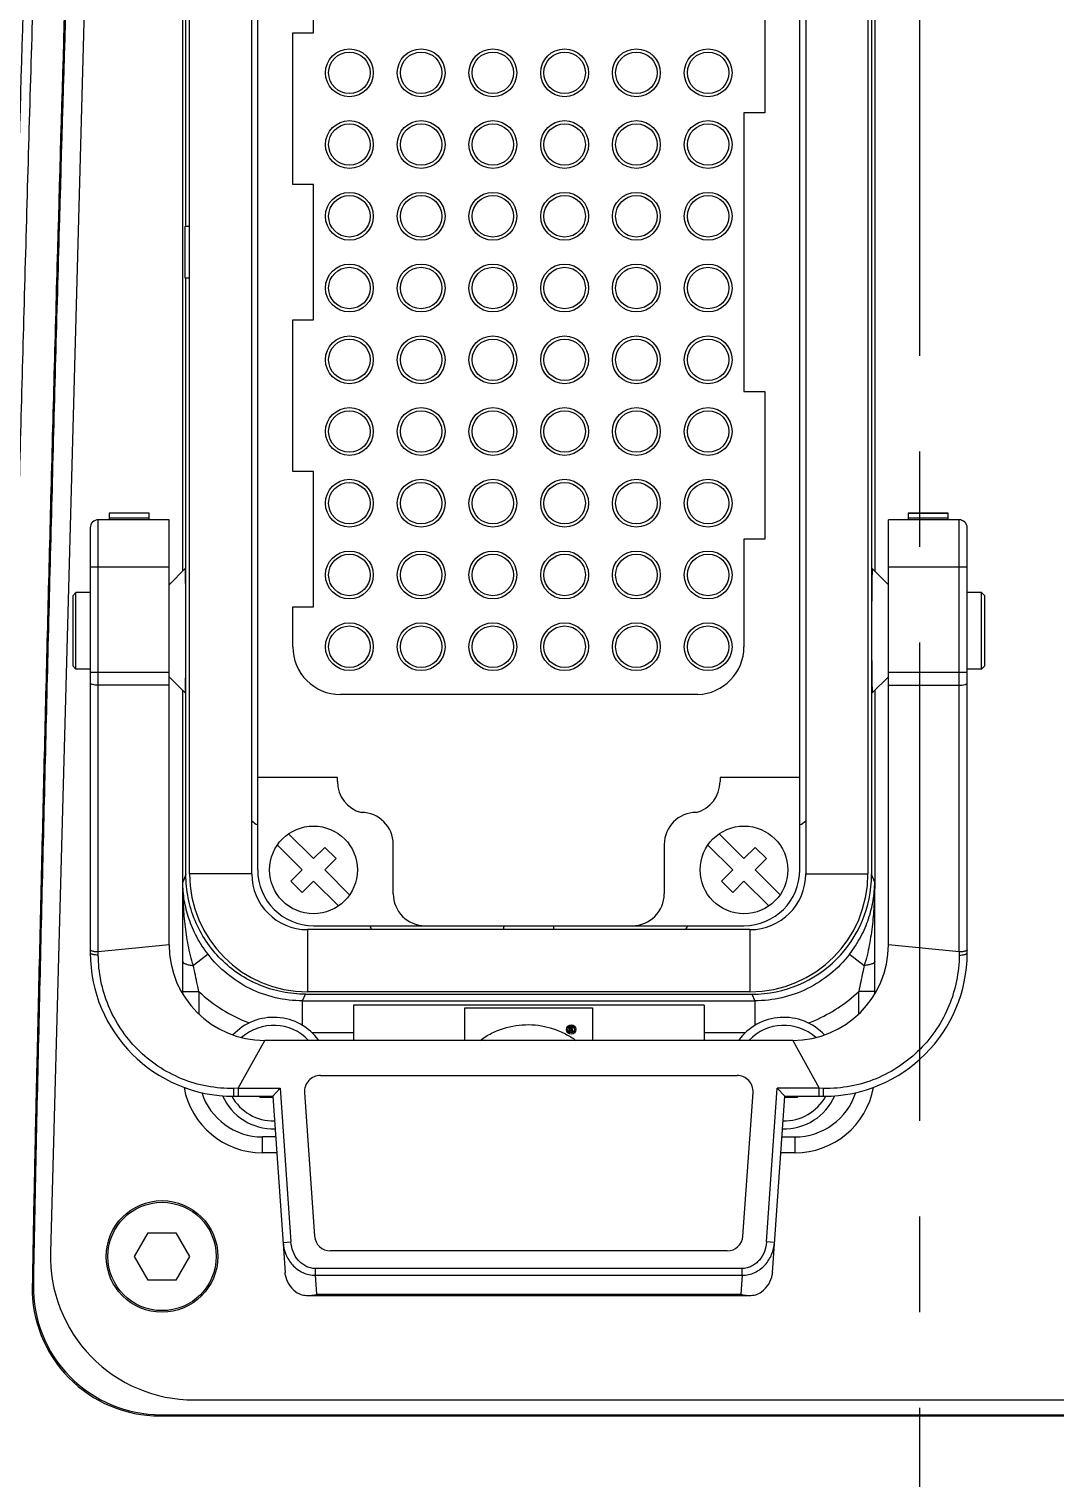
# Model space of a CAD drawing. Header units: millimetres. Extents: x 4086 to 8300, y 123 to 1549.
# Drawn here: x 6729.24 to 6745.33, y 649.29 to 672.01 of the extents above; entities that cross this region are included whole.
import ezdxf

# ---------------------------------------------------------------- set-up
doc = ezdxf.new("R2010")
doc.units = ezdxf.units.MM
doc.linetypes.add('CENTER', pattern=[0.6, 0.375, -0.075, 0.075, -0.075])
doc.layers.add('中心线', color=7, linetype='Continuous')
doc.layers.add('外形图', color=7, linetype='Continuous')

msp = doc.modelspace()

# ---------------------------------------------------------------- linework, layer by layer
at = {"layer": '中心线', "linetype": 'CENTER', "ltscale": 20}
msp.add_line((6743.2055, 854.3892), (6743.2055, 639.919), dxfattribs=at)
at = {"layer": '外形图'}
for p, q in [((6731.7055, 668.9191), (6731.7055, 678.2752)), ((6731.7618, 658.7628), (6731.7618, 678.2628)), ((6732.7368, 658.7628), (6732.7368, 678.2628)), ((6732.8305, 658.8253), (6732.8305, 678.2003)), ((6741.3305, 658.8253), (6741.3305, 678.2003)), ((6741.4243, 678.2628), (6741.4243, 658.7628)), ((6742.3993, 678.2628), (6742.3993, 658.7628)), ((6742.4555, 678.2752), (6742.4555, 658.7504)), ((6733.7055, 671.9503), (6733.7055, 674.0753)), ((6730.1519, 673.8503), (6729.5814, 652.8238)), ((6731.6555, 663.512), (6731.6555, 673.5136)), ((6742.5055, 673.5136), (6742.5055, 663.512)), ((6740.7805, 673.0128), (6740.7805, 670.7003)), ((6733.3805, 671.9503), (6733.7055, 671.9503)), ((6733.3805, 669.5753), (6733.3805, 671.9503)), ((6740.7805, 670.7003), (6740.4555, 670.7003)), ((6740.4555, 670.7003), (6740.4555, 666.3253)), ((6733.7055, 669.5753), (6733.3805, 669.5753)), ((6733.7055, 667.4503), (6733.7055, 669.5753)), ((6731.692, 668.9191), (6731.7618, 668.9191)), ((6731.692, 668.1066), (6731.692, 668.9191)), ((6731.7618, 668.1066), (6731.692, 668.1066)), ((6731.7055, 658.7504), (6731.7055, 668.1066)), ((6733.3805, 667.4503), (6733.7055, 667.4503)), ((6733.3805, 665.0753), (6733.3805, 667.4503)), ((6740.4555, 666.3253), (6740.7805, 666.3253)), ((6740.7805, 666.3253), (6740.7805, 664.0128)), ((6733.7055, 665.0753), (6733.3805, 665.0753)), ((6733.7055, 662.9503), (6733.7055, 665.0753)), ((6731.4413, 664.3163), (6730.3305, 664.3163)), ((6730.3305, 661.7199), (6730.3305, 664.3163)), ((6731.1288, 664.4193), (6730.5038, 664.4193)), ((6730.5038, 664.4193), (6730.5038, 664.3163)), ((6731.1288, 664.4182), (6730.5038, 664.4182)), ((6731.1288, 664.3391), (6730.5038, 664.3391)), ((6731.1288, 664.3163), (6731.1288, 664.4193)), ((6731.4413, 657.6503), (6731.4413, 664.3163)), ((6743.8305, 664.3163), (6742.7198, 664.3163)), ((6742.7198, 657.6503), (6742.7198, 664.3163)), ((6743.6566, 664.4193), (6743.0316, 664.4193)), ((6743.0316, 664.4193), (6743.0316, 664.3163)), ((6743.0316, 664.4182), (6743.6566, 664.4182)), ((6743.6566, 664.3391), (6743.0316, 664.3391)), ((6743.6566, 664.3163), (6743.6566, 664.4193)), ((6743.8305, 657.538), (6743.8305, 664.3163)), ((6730.2055, 664.1913), (6730.2055, 657.5253)), ((6743.9555, 657.5253), (6743.9555, 664.1913)), ((6740.7805, 664.0128), (6740.4555, 664.0128)), ((6740.4555, 664.0128), (6740.4555, 662.3253)), ((6730.2055, 663.5753), (6731.4413, 663.5753)), ((6742.7198, 663.5753), (6743.9555, 663.5753)), ((6731.4413, 663.2978), (6731.6939, 663.5503)), ((6742.7198, 663.2978), (6742.4672, 663.5503)), ((6729.9305, 663.1253), (6729.9805, 663.1753)), ((6729.9305, 663.1253), (6729.9305, 662.0253)), ((6730.2055, 663.1753), (6729.9805, 663.1753)), ((6729.9805, 661.9753), (6729.9805, 663.1753)), ((6744.1805, 663.1753), (6743.9555, 663.1753)), ((6744.2305, 663.1253), (6744.1805, 663.1753)), ((6744.1805, 661.9753), (6744.1805, 663.1753)), ((6744.2305, 662.0253), (6744.2305, 663.1253)), ((6733.3805, 662.9503), (6733.7055, 662.9503)), ((6733.3805, 662.3253), (6733.3805, 662.9503)), ((6729.9305, 662.0253), (6729.9805, 661.9753)), ((6730.2055, 661.9753), (6729.9805, 661.9753)), ((6744.1805, 661.9753), (6743.9555, 661.9753)), ((6744.2305, 662.0253), (6744.1805, 661.9753)), ((6730.2055, 661.9266), (6731.4413, 661.9266)), ((6731.4413, 661.8528), (6731.6939, 661.6003)), ((6742.7198, 661.8528), (6742.4672, 661.6003)), ((6742.7198, 661.9266), (6743.9555, 661.9266)), ((6731.4413, 661.7199), (6730.3306, 661.7199)), ((6730.3306, 657.538), (6730.3306, 661.7199)), ((6731.6555, 658.6342), (6731.6555, 661.6386)), ((6739.7305, 661.5757), (6734.1305, 661.5753)), ((6742.5055, 661.6386), (6742.5055, 658.6342)), ((6742.7198, 661.7199), (6743.8305, 661.7199)), ((6734.0805, 660.2753), (6732.8305, 660.2753)), ((6734.0805, 660.2099), (6734.0805, 660.2753)), ((6741.3305, 660.2753), (6740.0805, 660.2753)), ((6740.0805, 660.2753), (6740.0805, 660.2094)), ((6733.3159, 659.3917), (6733.7055, 659.0021)), ((6740.0659, 659.3917), (6740.4555, 659.0021)), ((6733.5288, 658.8253), (6733.1391, 659.2149)), ((6733.7055, 659.0021), (6733.8823, 659.1789)), ((6733.8823, 659.1789), (6734.0591, 659.0021)), ((6734.9555, 658.4503), (6734.9555, 659.2262)), ((6739.2055, 659.2253), (6739.2055, 658.4503)), ((6740.2788, 658.8253), (6739.8891, 659.2149)), ((6740.4555, 659.0021), (6740.6323, 659.1789)), ((6740.6323, 659.1789), (6740.8091, 659.0021)), ((6733.352, 658.6485), (6733.5288, 658.8253)), ((6734.0591, 659.0021), (6733.8823, 658.8253)), ((6733.8823, 658.8253), (6734.272, 658.4357)), ((6740.102, 658.6485), (6740.2788, 658.8253)), ((6740.8091, 659.0021), (6740.6323, 658.8253)), ((6740.6323, 658.8253), (6741.022, 658.4357)), ((6731.7055, 658.7504), (6731.6555, 658.6338)), ((6731.6555, 658.6338), (6731.6555, 658.6342)), ((6731.6555, 656.878), (6731.6555, 658.6338)), ((6732.7368, 658.7628), (6731.7618, 658.7628)), ((6733.5288, 658.4717), (6733.352, 658.6485)), ((6733.7055, 658.6485), (6733.5288, 658.4717)), ((6734.0952, 658.2589), (6733.7055, 658.6485)), ((6740.2788, 658.4717), (6740.102, 658.6485)), ((6740.4555, 658.6485), (6740.2788, 658.4717)), ((6740.8452, 658.2589), (6740.4555, 658.6485)), ((6741.4243, 658.7628), (6742.3993, 658.7628)), ((6742.5055, 658.6334), (6742.4555, 658.7504)), ((6742.5055, 658.6342), (6742.5055, 658.6334)), ((6742.5055, 658.6342), (6742.5055, 658.6334)), ((6742.5055, 656.878), (6742.5055, 658.6334)), ((6740.5493, 657.8878), (6733.6118, 657.8878)), ((6733.6118, 657.8878), (6733.6118, 656.9128)), ((6733.7055, 657.9503), (6740.4555, 657.9503)), ((6740.5493, 657.8878), (6740.5493, 656.9128)), ((6731.4413, 657.6503), (6730.3306, 657.538)), ((6730.331, 657.4894), (6730.3306, 657.538)), ((6732.0514, 657.5016), (6731.8222, 657.3249)), ((6742.1097, 657.5016), (6742.3389, 657.3248)), ((6743.8305, 657.538), (6742.7198, 657.6503)), ((6743.8305, 657.538), (6743.8301, 657.4894)), ((6731.6555, 656.92), (6731.9055, 656.92)), ((6731.9056, 656.92), (6731.9055, 656.5655)), ((6733.5356, 656.7719), (6733.5801, 656.8753)), ((6733.5356, 656.7719), (6740.6255, 656.7719)), ((6733.5356, 656.3852), (6733.5356, 656.7719)), ((6733.5801, 656.8753), (6740.581, 656.8753)), ((6740.5493, 656.9128), (6733.6118, 656.9128)), ((6740.581, 656.8753), (6740.6255, 656.7719)), ((6740.6255, 656.7719), (6740.6255, 656.3852)), ((6742.5055, 656.92), (6742.2555, 656.92)), ((6742.2555, 656.5655), (6742.2555, 656.92)), ((6739.8305, 656.705), (6734.3305, 656.705)), ((6734.3305, 656.705), (6734.3305, 656.1503)), ((6736.0805, 656.6628), (6738.0805, 656.6628)), ((6736.0805, 656.1503), (6736.0805, 656.6628)), ((6738.0805, 656.6628), (6738.0805, 656.1503)), ((6739.8305, 656.705), (6739.8305, 656.1503)), ((6737.7196, 656.3571), (6737.7504, 656.3571)), ((6737.7196, 656.29), (6737.7196, 656.3571)), ((6737.7359, 656.29), (6737.7196, 656.29)), ((6737.7359, 656.3449), (6737.7446, 656.3449)), ((6737.7359, 656.3282), (6737.7359, 656.3449)), ((6737.7446, 656.3282), (6737.7359, 656.3282)), ((6737.7577, 656.29), (6737.7359, 656.3152)), ((6737.7359, 656.3152), (6737.7359, 656.29)), ((6737.7546, 656.3163), (6737.7757, 656.29)), ((6737.7757, 656.29), (6737.7577, 656.29)), ((6732.5248, 655.4001), (6732.9413, 656.1503)), ((6741.2198, 656.1503), (6732.9413, 656.1503)), ((6734.3305, 656.272), (6733.6834, 656.272)), ((6740.4777, 656.272), (6739.8305, 656.272)), ((6741.2198, 656.1503), (6741.6363, 655.3999)), ((6732.5248, 655.3999), (6732.4574, 655.3981)), ((6732.5248, 655.4001), (6733.1835, 655.4003)), ((6733.1835, 655.4003), (6733.067, 655.2753)), ((6733.1835, 655.4003), (6733.3521, 652.99)), ((6733.8136, 655.6003), (6740.3475, 655.6003)), ((6740.809, 652.99), (6740.9778, 655.4033)), ((6740.9775, 655.4003), (6741.0941, 655.2753)), ((6741.5604, 655.4001), (6740.9778, 655.4033)), ((6741.7037, 655.3981), (6741.6363, 655.3999)), ((6732.4555, 655.2753), (6733.067, 655.2753)), ((6732.8568, 655.2753), (6732.864, 655.2628)), ((6732.864, 655.2628), (6733.0679, 655.2628)), ((6733.067, 655.2753), (6733.2602, 652.5126)), ((6733.5642, 655.3329), (6733.7215, 653.0829)), ((6740.4396, 653.0829), (6740.5969, 655.3329)), ((6740.9009, 652.5126), (6741.0941, 655.2753)), ((6741.0932, 655.2628), (6741.2971, 655.2628)), ((6741.0941, 655.2753), (6741.7055, 655.2753)), ((6741.2971, 655.2628), (6741.3043, 655.2753)), ((6733.1116, 654.6378), (6732.9055, 654.6378)), ((6732.9055, 654.3887), (6732.9055, 654.6378)), ((6741.0495, 654.6378), (6741.2555, 654.6378)), ((6741.2555, 654.3878), (6741.2555, 654.6378)), ((6732.9057, 654.3878), (6732.9055, 654.3887)), ((6733.129, 654.3878), (6732.9063, 654.3878)), ((6741.2555, 654.3878), (6741.0321, 654.3878)), ((6730.9005, 652.7628), (6731.1155, 653.1352)), ((6731.1155, 653.1352), (6731.5455, 653.1352)), ((6731.5455, 653.1352), (6731.7605, 652.7628)), ((6733.2274, 652.9813), (6733.3521, 652.99)), ((6740.9337, 652.9813), (6740.809, 652.99)), ((6731.1155, 652.3904), (6730.9005, 652.7628)), ((6731.7605, 652.7628), (6731.5455, 652.3904)), ((6740.1902, 652.8503), (6733.9709, 652.8503)), ((6740.4262, 652.574), (6733.7349, 652.574)), ((6733.7349, 652.468), (6733.7349, 652.574)), ((6733.7349, 652.468), (6740.4262, 652.468)), ((6733.7557, 652.1693), (6733.7349, 652.468)), ((6740.4262, 652.468), (6740.4053, 652.1693)), ((6740.4262, 652.468), (6740.4262, 652.574)), ((6729.3129, 652.3162), (6729.2951, 652.2988)), ((6731.5455, 652.3904), (6731.1155, 652.3904)), ((6733.6216, 652.1503), (6740.5395, 652.1503)), ((6733.7557, 652.1693), (6740.4053, 652.1693)), ((6731.8305, 650.5128), (6754.5805, 650.5128)), ((6731.3122, 650.2803), (6731.2945, 650.2628)), ((6731.2945, 650.2628), (6754.6075, 650.2628)), ((6731.3122, 650.2803), (6754.5897, 650.2803))]:
    msp.add_line(p, q, dxfattribs=at)
for centre, radius in [((6734.268, 671.3253), 0.375), ((6734.268, 671.3253), 0.325), ((6735.393, 671.3253), 0.375), ((6735.393, 671.3253), 0.325), ((6736.518, 671.3253), 0.375), ((6736.518, 671.3253), 0.325), ((6737.643, 671.3253), 0.375), ((6737.643, 671.3253), 0.325), ((6738.768, 671.3253), 0.375), ((6738.768, 671.3253), 0.325), ((6739.893, 671.3253), 0.375), ((6739.893, 671.3253), 0.325), ((6734.268, 670.2003), 0.375), ((6734.268, 670.2003), 0.325), ((6735.393, 670.2003), 0.375), ((6735.393, 670.2003), 0.325), ((6736.518, 670.2003), 0.375), ((6736.518, 670.2003), 0.325), ((6737.643, 670.2003), 0.375), ((6737.643, 670.2003), 0.325), ((6738.768, 670.2003), 0.375), ((6738.768, 670.2003), 0.325), ((6739.893, 670.2003), 0.375), ((6739.893, 670.2003), 0.325), ((6734.268, 669.0753), 0.375), ((6734.268, 669.0753), 0.325), ((6735.393, 669.0753), 0.375), ((6735.393, 669.0753), 0.325), ((6736.518, 669.0753), 0.375), ((6736.518, 669.0753), 0.325), ((6737.643, 669.0753), 0.375), ((6737.643, 669.0753), 0.325), ((6738.768, 669.0753), 0.375), ((6738.768, 669.0753), 0.325), ((6739.893, 669.0753), 0.375), ((6739.893, 669.0753), 0.325), ((6734.268, 667.9503), 0.375), ((6734.268, 667.9503), 0.325), ((6735.393, 667.9503), 0.375), ((6735.393, 667.9503), 0.325), ((6736.518, 667.9503), 0.375), ((6736.518, 667.9503), 0.325), ((6737.643, 667.9503), 0.375), ((6737.643, 667.9503), 0.325), ((6738.768, 667.9503), 0.375), ((6738.768, 667.9503), 0.325), ((6739.893, 667.9503), 0.375), ((6739.893, 667.9503), 0.325), ((6734.268, 666.8253), 0.375), ((6735.393, 666.8253), 0.375), ((6736.518, 666.8253), 0.375), ((6737.643, 666.8253), 0.375), ((6738.768, 666.8253), 0.375), ((6739.893, 666.8253), 0.375), ((6734.268, 666.8253), 0.325), ((6735.393, 666.8253), 0.325), ((6736.518, 666.8253), 0.325), ((6737.643, 666.8253), 0.325), ((6738.768, 666.8253), 0.325), ((6739.893, 666.8253), 0.325), ((6734.268, 665.7003), 0.375), ((6735.393, 665.7003), 0.375), ((6736.518, 665.7003), 0.375), ((6737.643, 665.7003), 0.375), ((6738.768, 665.7003), 0.375), ((6739.893, 665.7003), 0.375), ((6734.268, 665.7003), 0.325), ((6735.393, 665.7003), 0.325), ((6736.518, 665.7003), 0.325), ((6737.643, 665.7003), 0.325), ((6738.768, 665.7003), 0.325), ((6739.893, 665.7003), 0.325), ((6734.268, 664.5753), 0.375), ((6735.393, 664.5753), 0.375), ((6736.518, 664.5753), 0.375), ((6737.643, 664.5753), 0.375), ((6738.768, 664.5753), 0.375), ((6739.893, 664.5753), 0.375), ((6734.268, 664.5753), 0.325), ((6735.393, 664.5753), 0.325), ((6736.518, 664.5753), 0.325), ((6737.643, 664.5753), 0.325), ((6738.768, 664.5753), 0.325), ((6739.893, 664.5753), 0.325), ((6734.268, 663.4503), 0.375), ((6735.393, 663.4503), 0.375), ((6736.518, 663.4503), 0.375), ((6737.643, 663.4503), 0.375), ((6738.768, 663.4503), 0.375), ((6739.893, 663.4503), 0.375), ((6734.268, 663.4503), 0.325), ((6735.393, 663.4503), 0.325), ((6736.518, 663.4503), 0.325), ((6737.643, 663.4503), 0.325), ((6738.768, 663.4503), 0.325), ((6739.893, 663.4503), 0.325), ((6734.268, 662.3253), 0.375), ((6735.393, 662.3253), 0.375), ((6736.518, 662.3253), 0.375), ((6737.643, 662.3253), 0.375), ((6738.768, 662.3253), 0.375), ((6739.893, 662.3253), 0.375), ((6734.268, 662.3253), 0.325), ((6735.393, 662.3253), 0.325), ((6736.518, 662.3253), 0.325), ((6737.643, 662.3253), 0.325), ((6738.768, 662.3253), 0.325), ((6739.893, 662.3253), 0.325), ((6733.7055, 658.8253), 0.6875), ((6740.4555, 658.8253), 0.6875), ((6737.7461, 656.3228), 0.0736), ((6737.7459, 656.3236), 0.0525), ((6731.3305, 652.7628), 0.875), ((6731.3305, 652.7628), 0.85)]:
    msp.add_circle(centre, radius, dxfattribs=at)
for centre, radius, start, end in [((6730.3305, 664.1913), 0.125, 90, 180.00048), ((6743.8305, 664.1913), 0.125, 359.99952, 90), ((6734.1305, 662.3253), 0.75, 179.9982, 269.85141), ((6739.7055, 662.3253), 0.75, 271.79348, 0), ((6734.5796, 660.2099), 0.499, 180, 255.74912), ((6739.5805, 660.2094), 0.5, 284.47752, 0), ((6734.4555, 659.2262), 0.5, 0, 89.86321), ((6739.7055, 659.2253), 0.5, 90, 180), ((6732.9941, 659.8706), 0.3769, 226.94491, 244.28952), ((6741.167, 659.8706), 0.3769, 295.7112, 313.07399), ((6733.7055, 658.8253), 0.875, 180, 270), ((6740.4555, 658.8253), 0.875, 270, 0), ((6733.6118, 658.7628), 1.85, 180, 270), ((6733.6118, 658.7628), 0.875, 180, 270), ((6740.5493, 658.7628), 1.85, 270, 0), ((6740.5493, 658.7628), 0.875, 270, 0), ((6735.4555, 658.4503), 0.5, 180, 270), ((6738.7055, 658.4503), 0.5, 270, 0), ((6734.9374, 658.088), 0.3756, 201.50122, 212.21778), ((6737.0805, 657.8656), 0.3974, 167.69367, 176.79601), ((6737.0805, 657.8656), 0.3974, 3.20399, 12.30634), ((6739.2237, 658.088), 0.3756, 327.7808, 338.49883), ((6732.4555, 657.5253), 2.25, 180, 270), ((6732.9413, 657.6503), 1.5, 180, 270), ((6741.2198, 657.6503), 1.5, 270, 0), ((6741.7055, 657.5253), 2.25, 270, 0), ((6733.5342, 658.6432), 2.3711, 226.61526, 249.3414), ((6733.0805, 655.6378), 0.875, 35.85651, 136.84847), ((6733.0805, 655.6378), 0.75, 43.13343, 131.96824), ((6737.7446, 656.3366), 0.00835, 269.99461, 90.00544), ((6737.7504, 656.3365), 0.0206, 281.6263, 89.99985), ((6741.0805, 655.6378), 0.875, 43.15125, 144.14349), ((6741.0805, 655.6378), 0.75, 48.0318, 136.86657), ((6740.6371, 658.6166), 2.3424, 290.65097, 293.30826), ((6732.9055, 655.6378), 1.25, 190.28281, 270.00716), ((6733.8136, 655.3503), 0.25, 90, 184), ((6740.3475, 655.3503), 0.25, 356, 90), ((6741.2555, 655.6378), 1.25, 270, 349.71715), ((6741.5309, 630.4417), 24.9584, 89.75802, 89.93224), ((6732.9055, 655.6378), 1, 197.79919, 270), ((6733.0805, 655.6378), 0.875, 203.95449, 271.45614), ((6733.0805, 655.6378), 0.75, 208.85079, 271.03164), ((6733.0805, 655.6378), 0.375, 255.31375, 268.05244), ((6741.0805, 655.6378), 0.875, 268.54386, 336.04139), ((6741.0805, 655.6378), 0.75, 268.96836, 331.14832), ((6741.0805, 655.6378), 0.375, 271.94756, 284.68625), ((6741.2555, 655.6378), 1, 270, 342.20076), ((6733.9709, 653.1003), 0.25, 184, 270), ((6740.1902, 653.1003), 0.25, 270, 356), ((6731.8305, 652.7628), 2.25, 178.4456, 270), ((6731.2943, 652.2624), 1.9996, 178.95745, 270.00365), ((6731.3121, 652.2798), 1.9996, 178.95655, 270.00365)]:
    msp.add_arc(centre, radius, start, end, dxfattribs=at)
for centre, major_axis, ratio, start_param, end_param in [((6731.694, 662.5753), (0, 0.9751), 0.0112683, 3.1303248, 6.2944532), ((6742.4671, 662.5753), (0, 0.9751), 0.0112683, -0.0112678, 3.1528605), ((6740.5804, 658.7509), (-0.7414, 1.723), 0.9995939, -3.5477901, -1.9772887)]:
    msp.add_ellipse(centre, major_axis=major_axis, ratio=ratio, start_param=start_param, end_param=end_param, dxfattribs=at)
for points, knots in [([(6728.374, 653.2583), (6728.3991, 654.5921), (6728.4601, 657.2593), (6728.5543, 661.2602), (6728.6546, 665.2609), (6728.7989, 670.5949), (6728.9583, 675.9283), (6729.1117, 680.5946), (6729.2027, 683.2608), (6729.2512, 684.5938), (6729.276, 685.2603)], [0, 0, 0, 0, 0.1250013, 0.2500046, 0.3750083, 0.5000112, 0.7500116, 0.8750077, 0.9375042, 1, 1, 1, 1]), ([(6728.6678, 653.2484), (6728.6742, 653.5819), (6728.6875, 654.2489), (6728.7095, 655.2494), (6728.733, 656.2498), (6728.7643, 657.5837), (6728.804, 659.2511), (6728.8692, 661.9189), (6728.9543, 665.2535), (6729.1011, 670.5886), (6729.2631, 675.9231), (6729.4189, 680.5904), (6729.5112, 683.2571), (6729.5605, 684.5904), (6729.5856, 685.257)], [0, 0, 0, 0, 0.0312501, 0.0625002, 0.0937504, 0.1250008, 0.1875021, 0.2500038, 0.3750073, 0.5000102, 0.7500109, 0.8750073, 0.937504, 1, 1, 1, 1]), ([(6729.7326, 685.2514), (6729.7122, 684.7128), (6729.6775, 683.7888), (6729.6189, 682.1408), (6729.5309, 679.5937), (6729.413, 676.0152), (6729.2823, 671.7743), (6729.1629, 667.6236), (6729.0722, 664.2298), (6729.005, 661.5696), (6728.9569, 659.6087), (6728.9182, 657.9844), (6728.8878, 656.6903), (6728.8648, 655.7032), (6728.8393, 654.5926), (6728.8102, 653.1514), (6728.7731, 651.0898), (6728.7462, 649.4746), (6728.7305, 648.5128)], [0, 0, 0, 0, 0.0440011, 0.0754721, 0.1346076, 0.2520369, 0.3677282, 0.4809423, 0.5909815, 0.6448459, 0.6981569, 0.7510891, 0.7774677, 0.8038171, 0.8316888, 0.8681431, 0.9214801, 1, 1, 1, 1]), ([(6730.2322, 685.2325), (6730.2125, 684.7134), (6730.1791, 683.822), (6730.1226, 682.2388), (6730.0382, 679.7999), (6729.8809, 675.0473), (6729.7198, 669.6904), (6729.5776, 664.4467), (6729.4974, 661.2678), (6729.4369, 658.7667), (6729.4003, 657.2186), (6729.3714, 655.9781), (6729.348, 654.9759), (6729.3219, 653.7475), (6729.3048, 652.8331), (6729.2951, 652.2988)], [0, 0, 0, 0, 0.0472954, 0.0812251, 0.1442523, 0.2694951, 0.5142087, 0.632243, 0.747126, 0.8037497, 0.8600477, 0.8881259, 0.9167306, 0.951334, 1, 1, 1, 1]), ([(6730.2497, 685.2318), (6730.2237, 684.5463), (6730.1727, 683.1752), (6730.0773, 680.4327), (6729.9166, 675.6332), (6729.7503, 670.1475), (6729.6005, 664.6614), (6729.5139, 661.2323), (6729.4476, 658.489), (6729.3993, 656.4315), (6729.3513, 654.374), (6729.3253, 653.0022), (6729.3129, 652.3162)], [0, 0, 0, 0, 0.0625, 0.125, 0.25, 0.4999999, 0.6249999, 0.75, 0.8125, 0.875, 0.9375, 1, 1, 1, 1]), ([(6730.3306, 661.7199), (6730.3146, 661.7199), (6730.2848, 661.7215), (6730.2501, 661.7271), (6730.2275, 661.7346), (6730.2141, 661.7408), (6730.2055, 661.7489), (6730.2055, 661.7544)], [0, 0, 0, 0, 0.3553838, 0.6612936, 0.7829546, 0.8793763, 1, 1, 1, 1]), ([(6743.8305, 661.7199), (6743.8465, 661.7199), (6743.8762, 661.7215), (6743.911, 661.7271), (6743.9336, 661.7346), (6743.947, 661.7408), (6743.9555, 661.7489), (6743.9555, 661.7544)], [0, 0, 0, 0, 0.3553838, 0.6612936, 0.7829546, 0.8793763, 1, 1, 1, 1]), ([(6731.8222, 657.3249), (6731.8038, 657.3768), (6731.7734, 657.4831), (6731.7281, 657.6994), (6731.6885, 657.9731), (6731.6623, 658.3034), (6731.6557, 658.524), (6731.6555, 658.6342)], [0, 0, 0, 0, 0.1247341, 0.2500048, 0.5004396, 0.7504014, 1, 1, 1, 1]), ([(6732.0514, 657.5016), (6731.9848, 657.5879), (6731.869, 657.767), (6731.7454, 658.0533), (6731.6729, 658.3432), (6731.6562, 658.538), (6731.6555, 658.634)], [0, 0, 0, 0, 0.2680597, 0.521595, 0.7638347, 1, 1, 1, 1]), ([(6733.5801, 656.8753), (6733.4576, 656.8753), (6733.2119, 656.8995), (6732.858, 657.0069), (6732.5318, 657.1813), (6732.2459, 657.416), (6732.0113, 657.702), (6731.837, 658.0283), (6731.7297, 658.3822), (6731.7056, 658.6279), (6731.7055, 658.7504)], [0, 0, 0, 0, 0.125, 0.2499999, 0.3749998, 0.4999997, 0.6249997, 0.7499997, 0.8749998, 1, 1, 1, 1]), ([(6742.1097, 657.5016), (6742.1763, 657.5879), (6742.292, 657.7668), (6742.4156, 658.0531), (6742.4881, 658.3428), (6742.5049, 658.5374), (6742.5055, 658.6334)], [0, 0, 0, 0, 0.2681024, 0.5216447, 0.7639511, 1, 1, 1, 1]), ([(6742.5055, 658.6334), (6742.5054, 658.5232), (6742.4988, 658.3028), (6742.4725, 657.9727), (6742.4331, 657.6992), (6742.3875, 657.483), (6742.3571, 657.3768), (6742.3389, 657.3249)], [0, 0, 0, 0, 0.2495987, 0.499561, 0.7499972, 0.8752693, 1, 1, 1, 1]), ([(6730.3306, 657.538), (6730.3146, 657.538), (6730.2913, 657.5392), (6730.2618, 657.5436), (6730.2431, 657.5479), (6730.2274, 657.5533), (6730.214, 657.5598), (6730.2055, 657.5683), (6730.2055, 657.5739)], [0, 0, 0, 0, 0.3534831, 0.5147924, 0.6583762, 0.7798961, 0.8766559, 1, 1, 1, 1]), ([(6730.331, 657.4894), (6730.3156, 657.4894), (6730.2926, 657.4905), (6730.263, 657.4948), (6730.2433, 657.4992), (6730.227, 657.5049), (6730.2135, 657.5115), (6730.2055, 657.52), (6730.2055, 657.5253)], [0, 0, 0, 0, 0.3396117, 0.5065594, 0.6580558, 0.7848907, 0.8830151, 1, 1, 1, 1]), ([(6732.4574, 655.3981), (6732.3169, 655.3952), (6732.0351, 655.4178), (6731.6299, 655.5373), (6731.2592, 655.7358), (6730.9365, 656.0016), (6730.6743, 656.3235), (6730.48, 656.6877), (6730.3601, 657.0808), (6730.3318, 657.3534), (6730.331, 657.4894)], [0, 0, 0, 0, 0.1272867, 0.2538705, 0.3799908, 0.5054924, 0.629979, 0.7536405, 0.8768897, 1, 1, 1, 1]), ([(6733.5356, 656.7719), (6733.3931, 656.7718), (6733.1073, 656.805), (6732.7013, 656.9493), (6732.3391, 657.1827), (6732.1383, 657.3888), (6732.0514, 657.5016)], [0, 0, 0, 0, 0.2500535, 0.4999932, 0.7499366, 1, 1, 1, 1]), ([(6742.1097, 657.5016), (6742.0227, 657.3888), (6741.8219, 657.1827), (6741.4598, 656.9493), (6741.0538, 656.805), (6740.768, 656.7718), (6740.6255, 656.7719)], [0, 0, 0, 0, 0.2500634, 0.5000068, 0.7499465, 1, 1, 1, 1]), ([(6743.8301, 657.4894), (6743.8293, 657.3534), (6743.801, 657.0808), (6743.6811, 656.6877), (6743.4868, 656.3235), (6743.2245, 656.0016), (6742.9019, 655.7358), (6742.5312, 655.5373), (6742.126, 655.4178), (6741.8442, 655.3952), (6741.7037, 655.3981)], [0, 0, 0, 0, 0.1231103, 0.2463595, 0.370021, 0.4945076, 0.6200092, 0.7461295, 0.8727133, 1, 1, 1, 1]), ([(6743.8301, 657.4894), (6743.8455, 657.4894), (6743.8685, 657.4905), (6743.8981, 657.4948), (6743.9178, 657.4992), (6743.9341, 657.5049), (6743.9476, 657.5115), (6743.9555, 657.52), (6743.9555, 657.5253)], [0, 0, 0, 0, 0.3396211, 0.5065685, 0.6580621, 0.7848936, 0.8830154, 1, 1, 1, 1]), ([(6743.9555, 657.5739), (6743.9555, 657.5683), (6743.9471, 657.5598), (6743.9337, 657.5533), (6743.918, 657.5479), (6743.8993, 657.5436), (6743.8698, 657.5392), (6743.8465, 657.538), (6743.8305, 657.538)], [0, 0, 0, 0, 0.1233503, 0.220107, 0.3416215, 0.4852001, 0.6465064, 1, 1, 1, 1]), ([(6731.6555, 657.3891), (6731.6555, 657.3855), (6731.6582, 657.3774), (6731.6679, 657.3671), (6731.6827, 657.3576), (6731.7026, 657.3489), (6731.7271, 657.341), (6731.7672, 657.3315), (6731.7996, 657.327), (6731.8222, 657.3249)], [0, 0, 0, 0, 0.0580588, 0.1300684, 0.2230427, 0.3388974, 0.476994, 0.6352927, 1, 1, 1, 1]), ([(6731.9056, 656.92), (6731.8989, 656.9531), (6731.8713, 657.0881), (6731.8431, 657.223), (6731.8222, 657.3249)], [0, 0, 0, 0, 0.2449389, 1, 1, 1, 1]), ([(6742.3389, 657.3249), (6742.3318, 657.2904), (6742.304, 657.1554), (6742.2758, 657.0206), (6742.2555, 656.92)], [0, 0, 0, 0, 0.2555706, 1, 1, 1, 1]), ([(6742.5055, 657.3891), (6742.5055, 657.3855), (6742.5029, 657.3774), (6742.4932, 657.3671), (6742.4783, 657.3577), (6742.4585, 657.3489), (6742.434, 657.341), (6742.3939, 657.3315), (6742.3615, 657.327), (6742.3389, 657.3249)], [0, 0, 0, 0, 0.0580722, 0.1300551, 0.2231135, 0.3388819, 0.4770593, 0.6352895, 1, 1, 1, 1]), ([(6741.5639, 656.4654), (6741.6913, 656.5198), (6741.9365, 656.6521), (6742.1548, 656.825), (6742.2555, 656.92)], [0, 0, 0, 0, 0.4999838, 1, 1, 1, 1]), ([(6736.3178, 656.1506), (6736.3462, 656.1732), (6736.4048, 656.2133), (6736.5842, 656.3123), (6736.876, 656.4055), (6737.2114, 656.4024), (6737.4718, 656.3369), (6737.6541, 656.2607), (6737.7678, 656.189), (6737.8179, 656.1507)], [0, 0, 0, 0, 0.0677096, 0.1322625, 0.382267, 0.6322716, 0.7500136, 0.8822761, 1, 1, 1, 1]), ([(6732.4555, 655.2753), (6732.4557, 655.2753), (6732.4557, 655.2764), (6732.456, 655.2776), (6732.456, 655.2805), (6732.4562, 655.2842), (6732.4564, 655.2894), (6732.4566, 655.2984), (6732.4569, 655.3123), (6732.4571, 655.3315), (6732.4573, 655.353), (6732.4574, 655.3754), (6732.4574, 655.3906), (6732.4574, 655.3981)], [0, 0, 0, 0, 0.0042267, 0.0168799, 0.0386325, 0.0700617, 0.1115474, 0.1627054, 0.2917195, 0.4511993, 0.630151, 0.8166277, 1, 1, 1, 1]), ([(6732.5249, 655.4003), (6732.5249, 655.3922), (6732.5249, 655.3762), (6732.5249, 655.3531), (6732.5249, 655.3318), (6732.5249, 655.3131), (6732.525, 655.2995), (6732.5249, 655.2904), (6732.525, 655.2852), (6732.5249, 655.2812), (6732.5251, 655.2779), (6732.5247, 655.2766), (6732.5251, 655.2753), (6732.5249, 655.2753)], [0, 0, 0, 0, 0.1950207, 0.3825515, 0.5553914, 0.7069027, 0.8312668, 0.8817301, 0.9237078, 0.9567958, 0.9806757, 0.995118, 1, 1, 1, 1]), ([(6741.6361, 655.2753), (6741.6363, 655.2753), (6741.636, 655.2761), (6741.6362, 655.2767), (6741.6361, 655.2784), (6741.6362, 655.281), (6741.6361, 655.2852), (6741.6362, 655.2904), (6741.6361, 655.2994), (6741.6361, 655.3129), (6741.6361, 655.3315), (6741.6361, 655.3528), (6741.6362, 655.3759), (6741.6362, 655.3918), (6741.6363, 655.3999)], [0, 0, 0, 0, 0.004811, 0.0108141, 0.0191978, 0.0430225, 0.0760565, 0.1179831, 0.1684002, 0.2926948, 0.4441837, 0.6170694, 0.8047358, 1, 1, 1, 1]), ([(6741.7055, 655.2753), (6741.7054, 655.2753), (6741.7054, 655.2764), (6741.7051, 655.2776), (6741.705, 655.2805), (6741.7048, 655.2842), (6741.7047, 655.2894), (6741.7045, 655.2984), (6741.7042, 655.3123), (6741.704, 655.3315), (6741.7038, 655.3529), (6741.7037, 655.3754), (6741.7037, 655.3906), (6741.7037, 655.3981)], [0, 0, 0, 0, 0.0042265, 0.0168792, 0.0386308, 0.0700586, 0.1115425, 0.1626985, 0.2917083, 0.451185, 0.630137, 0.8166183, 1, 1, 1, 1]), ([(6733.2274, 652.9813), (6733.2319, 652.9173), (6733.2617, 652.7894), (6733.3498, 652.6493), (6733.4478, 652.5607), (6733.5348, 652.5083), (6733.632, 652.4753), (6733.7006, 652.4678), (6733.7349, 652.468)], [0, 0, 0, 0, 0.2429902, 0.4882871, 0.6137312, 0.7412029, 0.8700856, 1, 1, 1, 1]), ([(6733.7349, 652.574), (6733.7091, 652.574), (6733.6573, 652.5803), (6733.5841, 652.6076), (6733.5187, 652.6502), (6733.4445, 652.7226), (6733.3783, 652.8362), (6733.3557, 652.9385), (6733.3521, 652.99)], [0, 0, 0, 0, 0.1249183, 0.2499882, 0.3753652, 0.5005029, 0.7497007, 1, 1, 1, 1]), ([(6740.809, 652.99), (6740.8054, 652.9385), (6740.7828, 652.8362), (6740.7166, 652.7226), (6740.6424, 652.6502), (6740.577, 652.6076), (6740.5038, 652.5803), (6740.452, 652.574), (6740.4262, 652.574)], [0, 0, 0, 0, 0.2502993, 0.4994971, 0.6246348, 0.7500118, 0.8750817, 1, 1, 1, 1]), ([(6740.4262, 652.468), (6740.4605, 652.4678), (6740.5291, 652.4753), (6740.6263, 652.5083), (6740.7132, 652.5607), (6740.8113, 652.6493), (6740.8993, 652.7894), (6740.9292, 652.9173), (6740.9337, 652.9813)], [0, 0, 0, 0, 0.1299144, 0.2587971, 0.3862688, 0.5117129, 0.7570098, 1, 1, 1, 1]), ([(6733.2637, 652.4747), (6733.2712, 652.4235), (6733.3104, 652.3208), (6733.3857, 652.2417), (6733.4294, 652.2091)], [0, 0, 0, 0, 0.4869637, 1, 1, 1, 1]), ([(6740.7317, 652.2091), (6740.7754, 652.2417), (6740.8507, 652.3208), (6740.8899, 652.4235), (6740.8974, 652.4747)], [0, 0, 0, 0, 0.5130355, 1, 1, 1, 1]), ([(6733.4294, 652.2091), (6733.457, 652.1885), (6733.5198, 652.1583), (6733.5881, 652.1503), (6733.6216, 652.1503)], [0, 0, 0, 0, 0.5069624, 1, 1, 1, 1]), ([(6740.5395, 652.1503), (6740.573, 652.1503), (6740.6413, 652.1583), (6740.7041, 652.1885), (6740.7317, 652.2091)], [0, 0, 0, 0, 0.4930376, 1, 1, 1, 1]), ([(6733.6216, 652.1503), (6733.6327, 652.1503), (6733.678, 652.1521), (6733.7228, 652.1604), (6733.7557, 652.1693)], [0, 0, 0, 0, 0.2457318, 1, 1, 1, 1]), ([(6740.4053, 652.1693), (6740.4165, 652.1663), (6740.4605, 652.1557), (6740.5058, 652.1503), (6740.5395, 652.1503)], [0, 0, 0, 0, 0.2552632, 1, 1, 1, 1])]:
    msp.add_open_spline(points, degree=3, knots=knots, dxfattribs=at)
for points in [[(6733.2637, 652.4747), (6733.2621, 652.4873), (6733.261, 652.5), (6733.2602, 652.5126)], [(6740.9009, 652.5126), (6740.9, 652.5), (6740.899, 652.4873), (6740.8974, 652.4747)]]:
    msp.add_open_spline(points, degree=3, dxfattribs=at)

doc.saveas('drawing.dxf')
